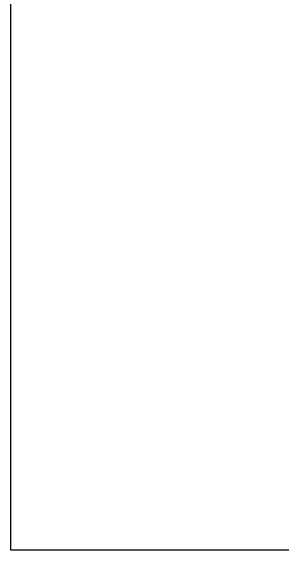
# Model space of a CAD drawing. Header units: metres. Extents: x -228 to 369, y -174 to 385.
# Drawn here: x 65.64 to 78.47, y 0 to 25.45 of the extents above; entities that cross this region are included whole.
import ezdxf

# ---------------------------------------------------------------- set-up
doc = ezdxf.new("R2010")
doc.units = ezdxf.units.M
doc.layers.add('090_repères-axes', color=230, linetype='Continuous', plot=False)

msp = doc.modelspace()

# ---------------------------------------------------------------- linework, layer by layer
at = {"layer": '090_repères-axes'}
msp.add_lwpolyline([(65.64368130270282, 35), (115.64368130270279, 35), (115.64368130270279, 0), (65.64368130270282, 0)], close=True, dxfattribs=at)

doc.saveas('drawing.dxf')
